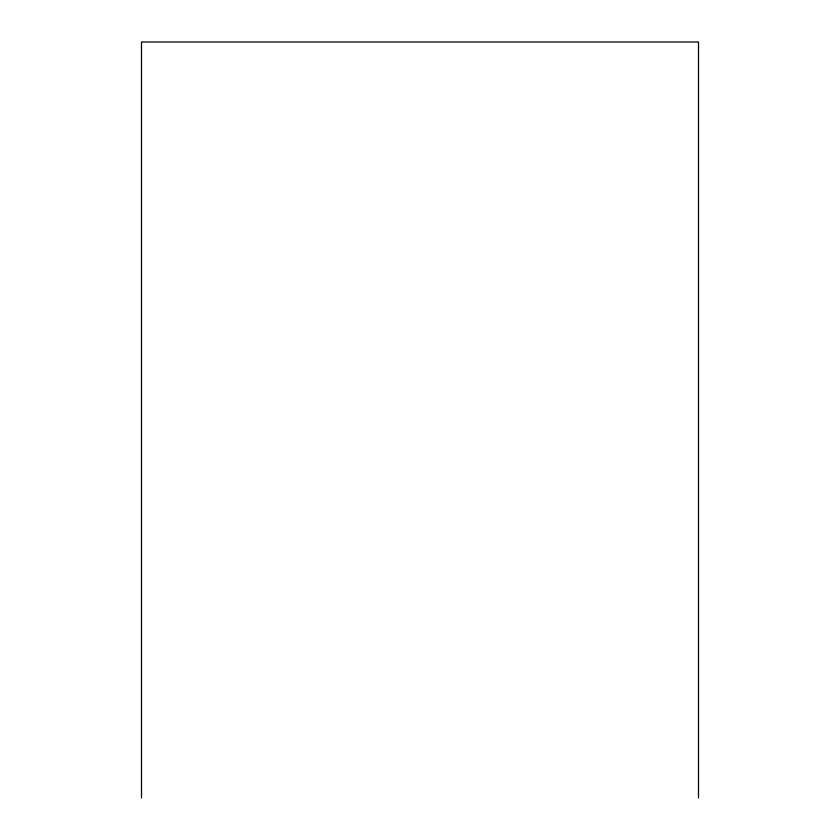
<?xml version="1.0" encoding="UTF-8"?>
<svg xmlns="http://www.w3.org/2000/svg" width="840" height="840" viewBox="0 0 840 840"><rect width="100%" height="100%" fill="white"/><g stroke="black" fill="none" stroke-linecap="round" stroke-linejoin="round"><path stroke-width="1.26" d="M698.502 798L698.502 42L141.498 42L141.498 798"/></g></svg>
